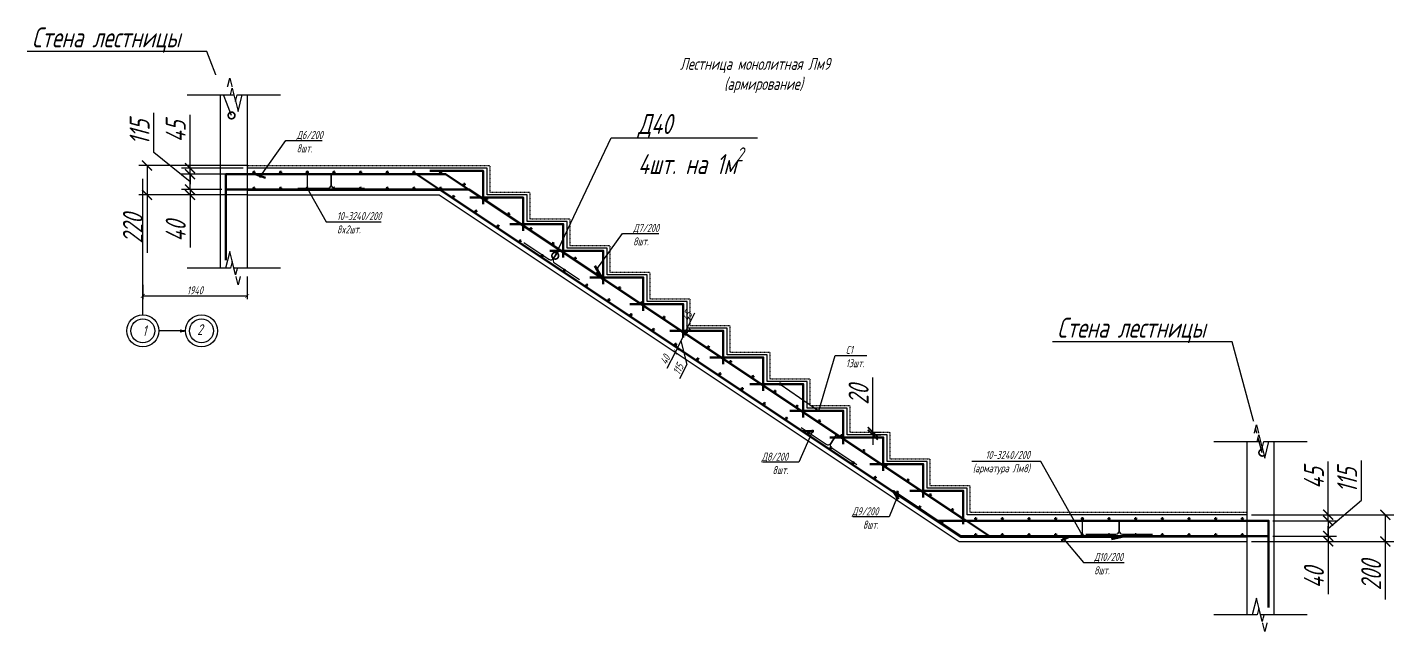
# Model space of a CAD drawing. Header units: millimetres. Extents: x 645 to 249636, y -127504 to 76561.
# Drawn here: x 188845 to 199092, y -15281 to -10724 of the extents above; entities that cross this region are included whole.
import ezdxf
from ezdxf import colors
from ezdxf.entities.mleader import LeaderData, LeaderLine
from ezdxf.math import Vec2, Vec3

# ---------------------------------------------------------------- set-up
doc = ezdxf.new("R2010")
doc.units = ezdxf.units.MM
doc.linetypes.add('JIS_02_1.0', pattern=[2, 1, -1])
doc.linetypes.add('Штрихпунктирная', pattern=[11, 6, -2, 1, -2])
doc.layers.get('Defpoints').update_dxf_attribs({"color": 8})
for name, color, linetype, lineweight in [('Обозначение', 94, 'Continuous', 25), ('Обозначения', 82, 'Continuous', 25), ('Обозначения @ 20', 82, 'Continuous', 25), ('Обозначения @ 50', 82, 'Continuous', 25), ('Основная', 7, 'Continuous', 60)]:
    doc.layers.add(name, color=color, linetype=linetype, lineweight=lineweight)
doc.layers.add('пол', color=7, linetype='JIS_02_1.0')
doc.styles.get("Standard").update_dxf_attribs({"font": 'simplex.shx', "width": 0.7, "oblique": 15, "height": 3})
doc.dimstyles.new('Default', dxfattribs={"dimtxt": 3, "dimasz": 1.5, "dimexe": 1.25, "dimexo": 0.625, "dimtad": 1, "dimdec": 0, "dimtxsty": 'Standard', "dimblk": 'ARCHTICK', "dimcen": 2.5, "dimadec": 0, "dimazin": 0, "dimtfac": 1, "dimtdec": 0, "dimtmove": 0, "dimatfit": 3, "dimfxl": 1, "dimarcsym": 0})

# ---------------------------------------------------------------- blocks, each defined once
blk = doc.blocks.new('*U187')
at = {"layer": 'Основная'}
blk.add_circle((50, 10), 5, dxfattribs=at)
blk = doc.blocks.new('*U188')
at = {"layer": 'Основная', "color": 0, "linetype": 'ByBlock', "lineweight": -2, "transparency": 16777216}
for p in [(190494, -11821), (190694, -11821), (190894, -11821), (191094, -11821), (191294, -11821), (191494, -11821), (191694, -11821), (191894, -11821), (195907, -14421), (196107, -14421), (196307, -14421), (196507, -14421), (196707, -14421), (196907, -14421), (197107, -14421), (197307, -14421), (197507, -14421), (197707, -14421), (197907, -14421)]:
    blk.add_blockref('*U187', p, dxfattribs=at)
at = {"layer": 'Основная', "color": 0, "linetype": 'ByBlock', "lineweight": -2, "transparency": 16777216, "rotation": 326.3099324739391}
for p in [(192075, -11883), (192242, -11994), (192408, -12105), (192575, -12216), (192741, -12327), (192907, -12438), (193074, -12549), (193240, -12660), (193407, -12771), (193573, -12881), (193739, -12992), (193906, -13103), (194072, -13214), (194239, -13325), (194405, -13436), (194571, -13547), (194738, -13658), (194904, -13769), (195071, -13880), (195237, -13991), (195403, -14102), (195570, -14213), (195736, -14324)]:
    blk.add_blockref('*U187', p, dxfattribs=at)
blk = doc.blocks.new('*U189')
at = {"layer": 'Основная'}
blk.add_circle((50, 10), 5, dxfattribs=at)
blk = doc.blocks.new('*U190')
at = {"layer": 'Основная', "color": 0, "linetype": 'ByBlock', "lineweight": -2, "transparency": 16777216}
for p in [(190494, -11941), (190694, -11941), (190894, -11941), (191094, -11941), (191294, -11941), (191494, -11941), (191694, -11941), (191894, -11941), (195907, -14541), (196107, -14541), (196307, -14541), (196507, -14541), (196707, -14541), (196907, -14541), (197107, -14541), (197307, -14541), (197507, -14541), (197707, -14541), (197907, -14541)]:
    blk.add_blockref('*U189', p, dxfattribs=at)
at = {"layer": 'Основная', "color": 0, "linetype": 'ByBlock', "lineweight": -2, "transparency": 16777216, "rotation": 326.3099324739391}
for p in [(191995, -11974), (192162, -12085), (192328, -12196), (192494, -12307), (192661, -12418), (192827, -12529), (192994, -12639), (193160, -12750), (193326, -12861), (193493, -12972), (193659, -13083), (193826, -13194), (193992, -13305), (194159, -13416), (194325, -13527), (194491, -13638), (194658, -13749), (194824, -13860), (194991, -13971), (195157, -14082), (195323, -14193), (195490, -14304), (195656, -14415)]:
    blk.add_blockref('*U189', p, dxfattribs=at)
blk = doc.blocks.new('_ArchTick')
at = {"color": 0, "linetype": 'ByBlock', "const_width": 0.15}
blk.add_lwpolyline([(-0.5, -0.5), (0.5, 0.5)], dxfattribs=at)
blk = doc.blocks.new('*D223')
at = {"layer": 'Defpoints', "color": 0, "transparency": 16777216}
for p in [(197994, -14381), (198154, -14426), (198601, -14381)]:
    blk.add_point(p, dxfattribs=at)
at = {"layer": 'Обозначение', "color": 0, "lineweight": -2, "transparency": 16777216}
for p, q in [((198601, -14381), (198601, -13981)), ((198025, -14381), (198663, -14381)), ((198185, -14426), (198663, -14426)), ((198601, -14426), (198601, -14381)), ((198601, -14426), (198601, -14501))]:
    blk.add_line(p, q, dxfattribs=at)
at = {"layer": 'Обозначение', "color": 0, "lineweight": -2, "transparency": 16777216, "xscale": 75, "yscale": 75, "zscale": 75}
for p, rotation in [((198601, -14381), 270), ((198601, -14426), 90)]:
    blk.add_blockref('_ArchTick', p, dxfattribs=dict(at, rotation=rotation))
at = {"layer": 'Обозначение', "color": 0, "transparency": 16777216, "insert": (198494, -14106), "char_height": 150, "attachment_point": 5, "rotation": 90}
blk.add_mtext('45', dxfattribs=at)
blk = doc.blocks.new('*D224')
at = {"layer": 'Defpoints', "color": 0, "transparency": 16777216}
for p in [(198154, -14426), (198154, -14541), (198601, -14541)]:
    blk.add_point(p, dxfattribs=at)
at = {"layer": 'Обозначение', "color": 0, "lineweight": -2, "transparency": 16777216}
for p, q in [((198850, -14271), (198850, -13974)), ((198601, -14483), (198850, -14271)), ((198185, -14426), (198663, -14426)), ((198601, -14426), (198601, -14541)), ((198185, -14541), (198663, -14541))]:
    blk.add_line(p, q, dxfattribs=at)
at = {"layer": 'Обозначение', "color": 0, "lineweight": -2, "transparency": 16777216, "xscale": 75, "yscale": 75, "zscale": 75}
for p, rotation in [((198601, -14426), 90), ((198601, -14541), 270)]:
    blk.add_blockref('_ArchTick', p, dxfattribs=dict(at, rotation=rotation))
at = {"layer": 'Обозначение', "color": 0, "transparency": 16777216, "insert": (198743, -14123), "char_height": 150, "attachment_point": 5, "rotation": 90}
blk.add_mtext('115', dxfattribs=at)
blk = doc.blocks.new('*D225')
at = {"layer": 'Defpoints', "color": 0, "transparency": 16777216}
for p in [(198154, -14541), (197994, -14581), (198601, -14581)]:
    blk.add_point(p, dxfattribs=at)
at = {"layer": 'Обозначение', "color": 0, "lineweight": -2, "transparency": 16777216}
for p, q in [((198185, -14541), (198663, -14541)), ((198601, -14541), (198601, -14466)), ((198601, -14541), (198601, -14581)), ((198025, -14581), (198663, -14581)), ((198601, -14581), (198601, -14977))]:
    blk.add_line(p, q, dxfattribs=at)
at = {"layer": 'Обозначение', "color": 0, "lineweight": -2, "transparency": 16777216, "xscale": 75, "yscale": 75, "zscale": 75}
for p, rotation in [((198601, -14541), 270), ((198601, -14581), 90)]:
    blk.add_blockref('_ArchTick', p, dxfattribs=dict(at, rotation=rotation))
at = {"layer": 'Обозначение', "color": 0, "transparency": 16777216, "insert": (198494, -14854), "char_height": 150, "attachment_point": 5, "rotation": 90}
blk.add_mtext('40', dxfattribs=at)
blk = doc.blocks.new('*D226')
at = {"layer": 'Defpoints', "color": 0, "transparency": 16777216}
for p in [(197994, -14381), (197994, -14581), (199029, -14581)]:
    blk.add_point(p, dxfattribs=at)
at = {"layer": 'Обозначение', "color": 0, "lineweight": -2, "transparency": 16777216}
for p, q in [((198025, -14381), (199092, -14381)), ((199029, -14381), (199029, -14581)), ((198025, -14581), (199092, -14581)), ((199029, -14581), (199029, -15016))]:
    blk.add_line(p, q, dxfattribs=at)
at = {"layer": 'Обозначение', "color": 0, "lineweight": -2, "transparency": 16777216, "xscale": 75, "yscale": 75, "zscale": 75}
for p, rotation in [((199029, -14381), 90), ((199029, -14581), 270)]:
    blk.add_blockref('_ArchTick', p, dxfattribs=dict(at, rotation=rotation))
at = {"layer": 'Обозначение', "color": 0, "transparency": 16777216, "insert": (198923, -14836), "char_height": 150, "attachment_point": 5, "rotation": 90}
blk.add_mtext('200', dxfattribs=at)
blk = doc.blocks.new('*D227')
at = {"layer": 'Defpoints', "color": 0, "transparency": 16777216}
for p in [(190065, -11781), (190494, -11781), (190494, -11826)]:
    blk.add_point(p, dxfattribs=at)
at = {"layer": 'Обозначение', "color": 0, "lineweight": -2, "transparency": 16777216}
for p, q in [((190065, -11781), (190065, -11381)), ((190463, -11781), (190002, -11781)), ((190065, -11826), (190065, -11781)), ((190463, -11826), (190002, -11826)), ((190065, -11826), (190065, -11901))]:
    blk.add_line(p, q, dxfattribs=at)
at = {"layer": 'Обозначение', "color": 0, "lineweight": -2, "transparency": 16777216, "xscale": 75, "yscale": 75, "zscale": 75}
for p, rotation in [((190065, -11781), 270), ((190065, -11826), 90)]:
    blk.add_blockref('_ArchTick', p, dxfattribs=dict(at, rotation=rotation))
at = {"layer": 'Обозначение', "color": 0, "transparency": 16777216, "insert": (189958, -11506), "char_height": 150, "attachment_point": 5, "rotation": 90}
blk.add_mtext('45', dxfattribs=at)
blk = doc.blocks.new('*D228')
at = {"layer": 'Defpoints', "color": 0, "transparency": 16777216}
for p in [(190494, -11761), (189743, -11981), (190494, -11981)]:
    blk.add_point(p, dxfattribs=at)
at = {"layer": 'Обозначение', "color": 0, "lineweight": -2, "transparency": 16777216}
for p, q in [((190463, -11761), (189681, -11761)), ((189743, -11761), (189743, -11981)), ((190463, -11981), (189681, -11981)), ((189743, -11981), (189743, -12416))]:
    blk.add_line(p, q, dxfattribs=at)
at = {"layer": 'Обозначение', "color": 0, "lineweight": -2, "transparency": 16777216, "xscale": 75, "yscale": 75, "zscale": 75}
for p, rotation in [((189743, -11761), 90), ((189743, -11981), 270)]:
    blk.add_blockref('_ArchTick', p, dxfattribs=dict(at, rotation=rotation))
at = {"layer": 'Обозначение', "color": 0, "transparency": 16777216, "insert": (189637, -12236), "char_height": 150, "attachment_point": 5, "rotation": 90}
blk.add_mtext('220', dxfattribs=at)
blk = doc.blocks.new('*D229')
at = {"layer": 'Defpoints', "color": 0, "transparency": 16777216}
for p in [(190065, -11981), (190334, -11941), (190494, -11981)]:
    blk.add_point(p, dxfattribs=at)
at = {"layer": 'Обозначение', "color": 0, "lineweight": -2, "transparency": 16777216}
for p, q in [((190065, -11941), (190065, -11866)), ((190303, -11941), (190002, -11941)), ((190463, -11981), (190002, -11981)), ((190065, -11941), (190065, -11981)), ((190065, -11981), (190065, -12377))]:
    blk.add_line(p, q, dxfattribs=at)
at = {"layer": 'Обозначение', "color": 0, "lineweight": -2, "transparency": 16777216, "xscale": 75, "yscale": 75, "zscale": 75}
for p, rotation in [((190065, -11941), 270), ((190065, -11981), 90)]:
    blk.add_blockref('_ArchTick', p, dxfattribs=dict(at, rotation=rotation))
at = {"layer": 'Обозначение', "color": 0, "transparency": 16777216, "insert": (189958, -12254), "char_height": 150, "attachment_point": 5, "rotation": 90}
blk.add_mtext('40', dxfattribs=at)
blk = doc.blocks.new('*D230')
at = {"layer": 'Defpoints', "color": 0, "transparency": 16777216}
for p in [(190065, -11826), (190494, -11826), (190334, -11941)]:
    blk.add_point(p, dxfattribs=at)
at = {"layer": 'Обозначение', "color": 0, "lineweight": -2, "transparency": 16777216}
for p, q in [((189793, -11662), (189793, -11365)), ((190065, -11883), (189793, -11662)), ((190463, -11826), (190002, -11826)), ((190065, -11941), (190065, -11826)), ((190303, -11941), (190002, -11941))]:
    blk.add_line(p, q, dxfattribs=at)
at = {"layer": 'Обозначение', "color": 0, "lineweight": -2, "transparency": 16777216, "xscale": 75, "yscale": 75, "zscale": 75}
for p, rotation in [((190065, -11826), 90), ((190065, -11941), 270)]:
    blk.add_blockref('_ArchTick', p, dxfattribs=dict(at, rotation=rotation))
at = {"layer": 'Обозначение', "color": 0, "transparency": 16777216, "insert": (189687, -11513), "char_height": 150, "attachment_point": 5, "rotation": 90}
blk.add_mtext('115', dxfattribs=at)
blk = doc.blocks.new('_DotSmall')
at = {"color": 0, "linetype": 'ByBlock', "const_width": 0.5}
blk.add_lwpolyline([(-0.0625, 0, 1), (0.0625, 0, 1)], format="xyb", close=True, dxfattribs=at)
blk = doc.blocks.new('*D231')
at = {"layer": 'Defpoints', "color": 0, "transparency": 16777216}
for p in [(195153, -13761), (195153, -13781), (195185, -13761)]:
    blk.add_point(p, dxfattribs=at)
at = {"layer": 'Обозначение', "color": 0, "lineweight": -2, "transparency": 16777216}
for p, q in [((195185, -13761), (195185, -13351)), ((195184, -13761), (195247, -13761)), ((195184, -13781), (195247, -13781)), ((195185, -13781), (195185, -13761)), ((195185, -13781), (195185, -13856))]:
    blk.add_line(p, q, dxfattribs=at)
at = {"layer": 'Обозначение', "color": 0, "lineweight": -2, "transparency": 16777216, "xscale": 75, "yscale": 75, "zscale": 75}
for p, rotation in [((195185, -13761), 270), ((195185, -13781), 90)]:
    blk.add_blockref('_ArchTick', p, dxfattribs=dict(at, rotation=rotation))
at = {"layer": 'Обозначение', "color": 0, "transparency": 16777216, "insert": (195079, -13481), "char_height": 150, "attachment_point": 5, "rotation": 90}
blk.add_mtext('20', dxfattribs=at)
blk = doc.blocks.new('*U345')
at = {"color": 0, "linetype": 'ByBlock', "lineweight": -2}
for points in [[(0, 5), (-3, 5), (-3, 1.25), (0, 1.25)], [(0, -5), (-3, -5), (-3, -1.25), (0, -1.25)]]:
    blk.add_wipeout(points, dxfattribs=at)
blk.add_wipeout([(-3, -1.25), (0, -1.25), (-2.5, -0.62), (2.5, 0.62), (0, 1.25), (-3, 1.25)], dxfattribs=at)
at = {"color": 0, "linetype": 'ByBlock', "lineweight": -2, "ltscale": 100}
for points in [[(0, 1.25), (0, 5), (0, 7)], [(0, -1.25), (-2.5, -0.62), (2.5, 0.62), (0, 1.25)], [(0, -7), (0, -5), (0, -1.25)]]:
    blk.add_lwpolyline(points, dxfattribs=at)
blk = doc.blocks.new('*U1174')
at = {"layer": 'Обозначения @ 50', "ltscale": 100, "xscale": 50.00000000000002, "yscale": 50.00000000000002, "zscale": 50.00000000000002, "rotation": 270.0000000000001}
blk.add_blockref('*U345', (190394, -11231), dxfattribs=at)
at = {"layer": 'Обозначения @ 20', "ltscale": 100, "xscale": 20.00000000000001, "yscale": 20.00000000000001, "zscale": 20.00000000000001, "rotation": 270.0000000000001}
blk.add_blockref('*U345', (190394, -11231), dxfattribs=at)
blk = doc.blocks.new('*U347')
at = {"color": 0, "linetype": 'ByBlock', "lineweight": -2}
for points in [[(0, 5), (-3, 5), (-3, 1.25), (0, 1.25)], [(0, -5), (-3, -5), (-3, -1.25), (0, -1.25)]]:
    blk.add_wipeout(points, dxfattribs=at)
blk.add_wipeout([(-3, -1.25), (0, -1.25), (-2.5, -0.62), (2.5, 0.62), (0, 1.25), (-3, 1.25)], dxfattribs=at)
at = {"color": 0, "linetype": 'ByBlock', "lineweight": -2, "ltscale": 100}
for points in [[(0, 1.25), (0, 5), (0, 7)], [(0, -1.25), (-2.5, -0.62), (2.5, 0.62), (0, 1.25)], [(0, -7), (0, -5), (0, -1.25)]]:
    blk.add_lwpolyline(points, dxfattribs=at)
blk = doc.blocks.new('*U1175')
at = {"layer": 'Обозначения @ 50', "ltscale": 100, "xscale": 50.00000000000002, "yscale": 50.00000000000002, "zscale": 50.00000000000002, "rotation": 90.00000000000007}
blk.add_blockref('*U347', (190394, -12531), dxfattribs=at)
at = {"layer": 'Обозначения @ 20', "ltscale": 100, "xscale": 20.00000000000001, "yscale": 20.00000000000001, "zscale": 20.00000000000001, "rotation": 90.00000000000007}
blk.add_blockref('*U347', (190394, -12531), dxfattribs=at)
blk = doc.blocks.new('*U1176')
at = {"layer": 'Обозначения @ 50', "ltscale": 100, "xscale": 50.00000000000002, "yscale": 50.00000000000002, "zscale": 50.00000000000002, "rotation": 270.0000000000001}
blk.add_blockref('*U345', (198094, -13831), dxfattribs=at)
at = {"layer": 'Обозначения @ 20', "ltscale": 100, "xscale": 20.00000000000001, "yscale": 20.00000000000001, "zscale": 20.00000000000001, "rotation": 270.0000000000001}
blk.add_blockref('*U345', (198094, -13831), dxfattribs=at)
blk = doc.blocks.new('*U346')
at = {"color": 0, "linetype": 'ByBlock', "lineweight": -2}
for points in [[(0, 5), (-3, 5), (-3, 1.25), (0, 1.25)], [(0, -5), (-3, -5), (-3, -1.25), (0, -1.25)]]:
    blk.add_wipeout(points, dxfattribs=at)
blk.add_wipeout([(-3, -1.25), (0, -1.25), (-2.5, -0.62), (2.5, 0.62), (0, 1.25), (-3, 1.25)], dxfattribs=at)
at = {"color": 0, "linetype": 'ByBlock', "lineweight": -2, "ltscale": 100}
for points in [[(0, 1.25), (0, 5), (0, 7)], [(0, -1.25), (-2.5, -0.62), (2.5, 0.62), (0, 1.25)], [(0, -7), (0, -5), (0, -1.25)]]:
    blk.add_lwpolyline(points, dxfattribs=at)
blk = doc.blocks.new('*U1177')
at = {"layer": 'Обозначения @ 50', "ltscale": 100, "xscale": 50.00000000000002, "yscale": 50.00000000000002, "zscale": 50.00000000000002, "rotation": 90.00000000000007}
blk.add_blockref('*U346', (198094, -15131), dxfattribs=at)
at = {"layer": 'Обозначения @ 20', "ltscale": 100, "xscale": 20.00000000000001, "yscale": 20.00000000000001, "zscale": 20.00000000000001, "rotation": 90.00000000000007}
blk.add_blockref('*U346', (198094, -15131), dxfattribs=at)
blk = doc.blocks.new('_Open')
at = {"color": 0, "linetype": 'ByBlock', "lineweight": -2}
for p, q in [((-1, 0.17), (0, 0)), ((-1, -0.17), (0, 0)), ((0, 0), (-1, 0))]:
    blk.add_line(p, q, dxfattribs=at)
blk = doc.blocks.new('*D1077')
at = {"layer": 'Defpoints', "color": 0, "transparency": 16777216}
for p in [(190494, -12581), (189711, -12643), (190494, -12739)]:
    blk.add_point(p, dxfattribs=at)
at = {"layer": 'Обозначение', "color": 0, "lineweight": -2, "transparency": 16777216}
for p, q in [((190494, -12593), (190494, -12764)), ((189711, -12655), (189711, -12764)), ((189711, -12739), (190494, -12739))]:
    blk.add_line(p, q, dxfattribs=at)
at = {"layer": 'Обозначение', "color": 0, "lineweight": -2, "transparency": 16777216, "xscale": 30, "yscale": 30, "zscale": 30, "rotation": 180}
blk.add_blockref('_ArchTick', (189711, -12739), dxfattribs=at)
at = {"layer": 'Обозначение', "color": 0, "lineweight": -2, "transparency": 16777216, "xscale": 30, "yscale": 30, "zscale": 30}
blk.add_blockref('_ArchTick', (190494, -12739), dxfattribs=at)
at = {"layer": 'Обозначение', "color": 0, "transparency": 16777216, "insert": (190102, -12697), "char_height": 60, "attachment_point": 5}
blk.add_mtext('1940', dxfattribs=at)
blk = doc.blocks.new('*D1124')
at = {"layer": 'Defpoints', "color": 0, "transparency": 16777216}
for p in [(193794, -12981), (193774, -13021), (193774, -13021)]:
    blk.add_point(p, dxfattribs=at)
at = {"layer": 'Обозначение', "color": 0, "lineweight": -2, "transparency": 16777216}
for p, q in [((193794, -12981), (193852, -12865)), ((193774, -13021), (193794, -12981)), ((193805, -12986), (193816, -12992)), ((193785, -13027), (193796, -13032))]:
    blk.add_line(p, q, dxfattribs=at)
at = {"layer": 'Обозначение', "color": 0, "lineweight": -2, "transparency": 16777216, "xscale": 30, "yscale": 30, "zscale": 30}
for p, rotation in [((193774, -13021), 243.4349488229095), ((193794, -12981), 63.4349488229095)]:
    blk.add_blockref('_ArchTick', p, dxfattribs=dict(at, rotation=rotation))
at = {"layer": 'Обозначение', "color": 0, "transparency": 16777216, "insert": (193792, -12890), "char_height": 60, "attachment_point": 5, "rotation": 63.4349}
blk.add_mtext('45', dxfattribs=at)
blk = doc.blocks.new('*D1125')
at = {"layer": 'Defpoints', "color": 0, "transparency": 16777216}
for p in [(193774, -13021), (193720, -13128), (193720, -13128)]:
    blk.add_point(p, dxfattribs=at)
at = {"layer": 'Обозначение', "color": 0, "lineweight": -2, "transparency": 16777216}
for p, q in [((193763, -13015), (193752, -13010)), ((193774, -13021), (193720, -13128)), ((193747, -13075), (193791, -13254)), ((193709, -13123), (193698, -13117)), ((193791, -13254), (193737, -13360))]:
    blk.add_line(p, q, dxfattribs=at)
at = {"layer": 'Обозначение', "color": 0, "lineweight": -2, "transparency": 16777216, "xscale": 30, "yscale": 30, "zscale": 30}
for p, rotation in [((193774, -13021), 63.43494882292197), ((193720, -13128), 243.434948822922)]:
    blk.add_blockref('_ArchTick', p, dxfattribs=dict(at, rotation=rotation))
at = {"layer": 'Обозначение', "color": 0, "transparency": 16777216, "insert": (193726, -13288), "char_height": 60, "attachment_point": 5, "rotation": 63.4349}
blk.add_mtext('115', dxfattribs=at)
blk = doc.blocks.new('*D1126')
at = {"layer": 'Defpoints', "color": 0, "transparency": 16777216}
for p in [(193705, -13160), (193705, -13160), (193720, -13128)]:
    blk.add_point(p, dxfattribs=at)
at = {"layer": 'Обозначение', "color": 0, "lineweight": -2, "transparency": 16777216}
for p, q in [((193644, -13280), (193705, -13160)), ((193693, -13154), (193682, -13148)), ((193709, -13123), (193698, -13117)), ((193720, -13128), (193705, -13160))]:
    blk.add_line(p, q, dxfattribs=at)
at = {"layer": 'Обозначение', "color": 0, "lineweight": -2, "transparency": 16777216, "xscale": 30, "yscale": 30, "zscale": 30}
for p, rotation in [((193720, -13128), 63.43494882292197), ((193705, -13160), 243.434948822922)]:
    blk.add_blockref('_ArchTick', p, dxfattribs=dict(at, rotation=rotation))
at = {"layer": 'Обозначение', "color": 0, "transparency": 16777216, "insert": (193628, -13217), "char_height": 60, "attachment_point": 5, "rotation": 63.4349}
blk.add_mtext('40', dxfattribs=at)

msp = doc.modelspace()

# ---------------------------------------------------------------- linework, layer by layer
at = {"layer": 'Defpoints'}
for points in [[(190494.12, -11820.783), (191981.936, -11820.783), (195881.936, -14420.783), (197994.116, -14420.783)], [(190494.12, -11825.783), (191980.422, -11825.783), (195880.422, -14425.783), (197994.116, -14425.783)], [(190494.12, -11940.783), (191945.603, -11940.783), (195845.603, -14540.783), (197994.116, -14540.783)], [(190494.12, -11945.783), (191944.089, -11945.783), (195844.089, -14545.783), (197994.116, -14545.783)]]:
    msp.add_lwpolyline(points, dxfattribs=at)
at = {"layer": 'Обозначение'}
msp.add_line((190494.12, -11760.783), (190294.12, -11760.783), dxfattribs=at)
at = {"layer": 'Обозначение', "linetype": 'Штрихпунктирная', "ltscale": 0.5}
msp.add_line((189710.779, -12881.017), (189710.779, -11861.26), dxfattribs=at)
at = {"layer": 'Обозначение'}
for points in [[(190294.12, -11230.783), (190494.12, -11230.783), (190494.12, -12530.783), (190294.12, -12530.783)], [(197994.116, -13830.783), (198194.116, -13830.783), (198194.116, -15130.783), (197994.116, -15130.783)]]:
    msp.add_lwpolyline(points, close=True, dxfattribs=at)
at = {"layer": 'Обозначение', "color": 140}
msp.add_lwpolyline([(195894.047, -14380.783), (195894.047, -14180.783), (195594.047, -14180.783), (195594.047, -13980.783), (195294.047, -13980.783), (195294.047, -13780.783), (194994.047, -13780.783), (194994.047, -13580.783), (194694.047, -13580.783), (194694.047, -13380.783), (194394.047, -13380.783), (194394.047, -13180.783), (194094.047, -13180.783), (194094.047, -12980.783), (193794.047, -12980.783), (193794.047, -12780.783), (193494.047, -12780.783), (193494.047, -12580.783), (193194.047, -12580.783), (193194.047, -12380.783), (192894.047, -12380.783), (192894.047, -12180.783), (192594.047, -12180.783), (192594.047, -11980.783), (192294.047, -11980.783), (192294.047, -11780.783), (190494.12, -11780.783), (190494.12, -11980.783), (191933.492, -11980.783), (195833.492, -14580.783), (197994.116, -14580.783), (197994.116, -14380.783), (195894.047, -14380.783)], dxfattribs=at)
at = {"layer": 'Обозначение'}
msp.add_lwpolyline([(190494.12, -11980.783), (190294.12, -11980.783)], dxfattribs=at)
for centre, radius in [((189710.779, -13001.017), 120), ((189710.779, -13001.017), 90), ((190150.779, -13001.017), 120), ((190150.779, -13001.017), 90)]:
    msp.add_circle(centre, radius, dxfattribs=at)
at = {"layer": 'Основная', "lineweight": 30}
for points in [[(190873.231, -11930.276), (191098.231, -11930.276, 0.414213562), (191123.231, -11905.276), (191123.231, -11830.276), (191123.231, -11905.276, 0.414213562), (191148.231, -11930.276), (191373.231, -11930.276)], [(192569.284, -12339.225), (192756.495, -12464.033, 0.414213562), (192791.164, -12457.099), (192832.767, -12394.695), (192791.164, -12457.099, 0.414213562), (192798.098, -12491.768), (192985.309, -12616.576)], [(194648.533, -13727.29), (194835.745, -13852.098, 0.414213562), (194870.413, -13845.164), (194912.016, -13782.76), (194870.413, -13845.164, 0.414213562), (194877.347, -13879.833), (195064.559, -14004.641)], [(196783.307, -14526.946), (197008.307, -14526.946, 0.414213562), (197033.307, -14501.946), (197033.307, -14426.946), (197033.307, -14501.946, 0.414213562), (197058.307, -14526.946), (197283.307, -14526.946)]]:
    msp.add_lwpolyline(points, format="xyb", dxfattribs=at)
at = {"layer": 'Основная'}
for points in [[(191864.047, -11800.783), (192264.047, -11800.783), (192264.047, -12050.783)], [(192164.047, -12000.783), (192564.047, -12000.783), (192564.047, -12250.783)], [(192464.047, -12200.783), (192864.047, -12200.783), (192864.047, -12450.783)], [(192764.047, -12400.783), (193164.047, -12400.783), (193164.047, -12650.783)], [(193064.047, -12600.783), (193464.047, -12600.783), (193464.047, -12850.783)], [(193364.047, -12800.783), (193764.047, -12800.783), (193764.047, -13050.783)], [(193664.047, -13000.783), (194064.047, -13000.783), (194064.047, -13250.783)], [(193964.047, -13200.783), (194364.047, -13200.783), (194364.047, -13450.783)], [(194264.047, -13400.783), (194664.047, -13400.783), (194664.047, -13650.783)], [(194564.047, -13600.783), (194964.047, -13600.783), (194964.047, -13850.783)], [(194864.047, -13800.783), (195264.047, -13800.783), (195264.047, -14050.783)], [(195164.047, -14000.783), (195564.047, -14000.783), (195564.047, -14250.783)], [(195464.047, -14200.783), (195864.047, -14200.783), (195864.047, -14450.783)]]:
    msp.add_lwpolyline(points, dxfattribs=at)
at = {"layer": 'Основная', "color": 4}
msp.add_lwpolyline([(198154.116, -14425.783), (198154.116, -14540.783), (195845.603, -14540.783), (195338.052, -14202.416), (195378.097, -14263.943)], dxfattribs=at)
at = {"layer": 'пол'}
msp.add_lwpolyline([(190494.12, -11760.783), (192314.047, -11760.783), (192314.047, -11960.783), (192614.047, -11960.783), (192614.047, -12160.783), (192914.047, -12160.783), (192914.047, -12360.783), (193214.047, -12360.783), (193214.047, -12560.783), (193514.047, -12560.783), (193514.047, -12760.783), (193814.047, -12760.783), (193814.047, -12960.783), (194114.047, -12960.783), (194114.047, -13160.783), (194414.047, -13160.783), (194414.047, -13360.783), (194714.047, -13360.783), (194714.047, -13560.783), (195014.047, -13560.783), (195014.047, -13760.783), (195314.047, -13760.783), (195314.047, -13960.783), (195614.047, -13960.783), (195614.047, -14160.783), (195914.047, -14160.783), (195914.047, -14360.783), (197994.116, -14360.783)], dxfattribs=at)

# ---------------------------------------------------------------- block references
at = {"layer": 'Основная'}
for name in ['*U188', '*U190']:
    msp.add_blockref(name, (0, 0), dxfattribs=at)

# ---------------------------------------------------------------- texts
at = {"layer": 'Обозначение', "attachment_point": 1}
for s, width, insert, char_height in [('\\pi567.59496;Лестница монолитная Лм9\\P\\pi898.39167;(армирование)', 2502.8603, (193172.005, -10953.089), 90), ('1', 270.73167, (189708.226, -12960.572), 80), ('2', 270.73167, (190119.26, -12951.852), 80)]:
    msp.add_mtext_dynamic_manual_height_columns(s, width=width, gutter_width=300, heights=[0], dxfattribs=dict(at, insert=insert, char_height=char_height))

# ---------------------------------------------------------------- dimensions: what is measured, and where the dimension line sits
at = {"layer": 'Обозначение'}
for base, p1, p2, picture, middle in [((190064.621, -11825.783), (190334.12, -11940.783), (190494.12, -11825.783), '*D230', (189793.181, -11631.028)), ((198600.552, -14540.783), (198154.116, -14425.783), (198154.116, -14540.783), '*D224', (198849.705, -14240.168))]:
    dim = msp.add_linear_dim(base=base, p1=p1, p2=p2, angle=90, dimstyle='Default', override={"dimtmove": 1}, dxfattribs=at)
    dim.commit()
    dim.dimension.update_dxf_attribs({"geometry": picture, "text_midpoint": middle, "dimtype": 160})
for base, p1, p2, picture, middle in [((190064.621, -11780.783), (190494.12, -11825.783), (190494.12, -11780.783), '*D227', (189958.371, -11506.136)), ((189743.479, -11980.783), (190494.12, -11760.783), (190494.12, -11980.783), '*D228', (189637.229, -12235.801)), ((190064.621, -11980.783), (190334.12, -11940.783), (190494.12, -11980.783), '*D229', (189958.371, -12254.103)), ((195184.8, -13760.783), (195152.545, -13780.783), (195152.545, -13760.783), '*D231', (195078.55, -13480.765)), ((198600.552, -14380.783), (198154.116, -14425.783), (197994.116, -14380.783), '*D223', (198494.302, -14106.136)), ((199029.334, -14580.783), (197994.116, -14380.783), (197994.116, -14580.783), '*D226', (198923.084, -14835.801)), ((198600.552, -14580.783), (198154.116, -14540.783), (197994.116, -14580.783), '*D225', (198494.302, -14854.103))]:
    dim = msp.add_linear_dim(base=base, p1=p1, p2=p2, angle=90, dimstyle='Default', dxfattribs=at)
    dim.commit()
    dim.dimension.update_dxf_attribs({"geometry": picture, "text_midpoint": middle})
dim = msp.add_aligned_dim(p1=(193794.047, -12980.783), p2=(193773.922, -13021.032), distance=0, dimstyle='Default', override={"dimjust": 1}, dxfattribs=at)
dim.commit()
dim.dimension.update_dxf_attribs({"geometry": '*D1124', "text_midpoint": (193791.748, -12890.349)})
dim = msp.add_linear_dim(base=(193720.256, -13128.364), p1=(193773.922, -13021.032), p2=(193720.256, -13128.364), angle=63.4349488, text='115', dimstyle='Default', override={"dimtmove": 1}, dxfattribs=at)
dim.commit()
dim.dimension.update_dxf_attribs({"geometry": '*D1125', "text_midpoint": (193785.144, -13264.861), "dimtype": 160})
dim = msp.add_linear_dim(base=(193704.604, -13159.669), p1=(193720.256, -13128.364), p2=(193704.604, -13159.669), angle=63.4349488, text='40', dimstyle='Default', dxfattribs=at)
dim.commit()
dim.dimension.update_dxf_attribs({"geometry": '*D1126', "text_midpoint": (193623.938, -13214.616), "dimtype": 160})

# ---------------------------------------------------------------- leaders
at = {"layer": 'Defpoints'}
ml = msp.add_multileader_mtext('Standard', dxfattribs=at)
ml.set_content('10-3240/200^J(арматура Лм8)', color=256)
ml.set_leader_properties()
ml.set_arrow_properties(name='DOTSMALL')
ml.build(insert=Vec2(0, 0))
ml.multileader.update_dxf_attribs({"text_left_attachment_type": 6, "text_right_attachment_type": 6, "dogleg_length": 2, "arrow_head_size": 40, "scale": 20})
ctx = ml.context
ctx.base_point, ctx.scale, ctx.char_height, ctx.arrow_head_size, ctx.landing_gap_size, ctx.plane_origin = Vec3(195795.773, -13982.15), 20, 60, 40, 40, Vec3(196756.903, -14410.783)
ctx.left_attachment, ctx.right_attachment, ctx.text_align_type = 6, 6, 2
notes = []
notes.append((ctx, [(0, (1, 1, 0), (196444.491, -13982.15), (-1, 0), 40, [(1, [(196756.903, -14410.783), (196756.903, -14530.783)], 0, [])])]))
ctx.mtext.insert, ctx.mtext.alignment, ctx.mtext.flow_direction = Vec3(196364.491, -13902.15), 3, 5
at = {"layer": 'Обозначение'}
ml = msp.add_multileader_mtext('Standard', dxfattribs=at)
ml.set_content('Стена лестницы', color=256)
ml.set_leader_properties()
ml.set_arrow_properties(name='DOTSMALL')
ml.build(insert=Vec2(0, 0))
ml.multileader.update_dxf_attribs({"text_left_attachment_type": 6, "text_right_attachment_type": 6, "dogleg_length": 2, "arrow_head_size": 100, "scale": 50})
ctx = ml.context
ctx.base_point, ctx.scale, ctx.char_height, ctx.arrow_head_size, ctx.landing_gap_size, ctx.plane_origin = Vec3(188504.287, -10904.454), 50, 150, 100, 100, Vec3(190375.516, -11301.575)
ctx.left_attachment, ctx.right_attachment, ctx.text_align_type = 6, 6, 2
notes.append((ctx, [(1, (1, 1, 0), (190191.512, -10904.454), (-1, 0), 100, [(0, [(190376.482, -11385.178)], 0, [])])]))
ctx.mtext.insert, ctx.mtext.alignment, ctx.mtext.flow_direction = Vec3(189991.512, -10724.454), 3, 5
ml = msp.add_multileader_mtext('Standard', dxfattribs=at)
ml.set_content('\\A1;Д40^J4шт. на 1м{\\H0.7x;\\S2^ ;}', color=256)
ml.set_leader_properties()
ml.set_arrow_properties(name='DOTSMALL')
ml.build(insert=Vec2(0, 0))
ml.multileader.update_dxf_attribs({"text_left_attachment_type": 6, "text_right_attachment_type": 6, "dogleg_length": 2, "arrow_head_size": 100, "scale": 50})
ctx = ml.context
ctx.base_point, ctx.scale, ctx.char_height, ctx.arrow_head_size, ctx.landing_gap_size, ctx.plane_origin = Vec3(193324.121, -11554.245), 50, 150, 100, 100, Vec3(192804.116, -12437.672)
ctx.left_attachment, ctx.right_attachment = 6, 6
notes.append((ctx, [(0, (1, 1, 0), (193224.121, -11554.245), (1, 0), 100, [(0, [(192804.116, -12437.672)], 0, [])])]))
ctx.mtext.insert, ctx.mtext.flow_direction = Vec3(193424.121, -11374.245), 5
ml = msp.add_multileader_mtext('Standard', dxfattribs=at)
ml.set_content('Д6/200\\P8шт.', color=256)
ml.set_leader_properties()
ml.set_arrow_properties(name='DOTSMALL')
ml.build(insert=Vec2(0, 0))
ml.multileader.update_dxf_attribs({"text_left_attachment_type": 6, "text_right_attachment_type": 6, "dogleg_length": 2, "arrow_head_size": 40, "scale": 20})
ctx = ml.context
ctx.base_point, ctx.scale, ctx.char_height, ctx.arrow_head_size, ctx.landing_gap_size, ctx.plane_origin = Vec3(190824.439, -11573.903), 20, 60, 40, 40, Vec3(190592.967, -11840.118)
ctx.left_attachment, ctx.right_attachment = 6, 6
notes.append((ctx, [(0, (1, 1, 0), (190784.439, -11573.903), (1, 0), 40, [(0, [(190592.967, -11840.118)], 0, [])])]))
ctx.mtext.insert, ctx.mtext.flow_direction = Vec3(190864.439, -11501.903), 5
ml = msp.add_multileader_mtext('Standard', dxfattribs=at)
ml.set_content('10-3240/200^J8x2шт.', color=256)
ml.set_leader_properties()
ml.set_arrow_properties(name='DOTSMALL')
ml.build(insert=Vec2(0, 0))
ml.multileader.update_dxf_attribs({"text_left_attachment_type": 6, "text_right_attachment_type": 6, "dogleg_length": 2, "arrow_head_size": 40, "scale": 20})
ctx = ml.context
ctx.base_point, ctx.scale, ctx.char_height, ctx.arrow_head_size, ctx.landing_gap_size, ctx.plane_origin = Vec3(191126.32, -12182.155), 20, 60, 40, 40, Vec3(190944.12, -11810.783)
ctx.left_attachment, ctx.right_attachment = 6, 6
notes.append((ctx, [(0, (1, 1, 0), (191086.32, -12182.155), (1, 0), 40, [(1, [(190944.12, -11810.783), (190944.12, -11930.783)], 0, [])])]))
ctx.mtext.insert, ctx.mtext.flow_direction = Vec3(191166.32, -12110.155), 5
ml = msp.add_multileader_mtext('Standard', dxfattribs=at)
ml.set_content('Д7/200\\P8шт.', color=256)
ml.set_leader_properties()
ml.set_arrow_properties(name='DOTSMALL')
ml.build(insert=Vec2(0, 0))
ml.multileader.update_dxf_attribs({"text_left_attachment_type": 6, "text_right_attachment_type": 6, "dogleg_length": 2, "arrow_head_size": 40, "scale": 20})
ctx = ml.context
ctx.base_point, ctx.scale, ctx.char_height, ctx.arrow_head_size, ctx.landing_gap_size, ctx.plane_origin = Vec3(193347.753, -12271.828), 20, 60, 40, 40, Vec3(193116.28, -12538.043)
ctx.left_attachment, ctx.right_attachment = 6, 6
notes.append((ctx, [(0, (1, 1, 0), (193307.753, -12271.828), (1, 0), 40, [(0, [(193116.28, -12538.043)], 0, [])])]))
ctx.mtext.insert, ctx.mtext.flow_direction = Vec3(193387.753, -12199.828), 5
ml = msp.add_multileader_mtext('Standard', dxfattribs=at)
ml.set_content('Стена лестницы', color=256)
ml.set_leader_properties()
ml.set_arrow_properties(name='DOTSMALL')
ml.build(insert=Vec2(0, 0))
ml.multileader.update_dxf_attribs({"text_left_attachment_type": 6, "text_right_attachment_type": 6, "dogleg_length": 2, "arrow_head_size": 100, "scale": 50})
ctx = ml.context
ctx.base_point, ctx.scale, ctx.char_height, ctx.arrow_head_size, ctx.landing_gap_size, ctx.plane_origin = Vec3(196192.876, -13082.524), 50, 150, 100, 100, Vec3(198103.542, -13819.712)
ctx.left_attachment, ctx.right_attachment, ctx.text_align_type = 6, 6, 2
notes.append((ctx, [(0, (1, 1, 0), (197880.102, -13082.524), (-1, 0), 100, [(0, [(198106.292, -13915.459)], 0, [])])]))
ctx.mtext.insert, ctx.mtext.alignment, ctx.mtext.flow_direction = Vec3(197680.102, -12902.524), 3, 5
ml = msp.add_multileader_mtext('Standard', dxfattribs=at)
ml.set_content('', color=256)
ml.set_leader_properties()
ml.set_arrow_properties(name='OPEN')
ml.build(insert=Vec2(0, 0))
ml.multileader.update_dxf_attribs({"text_left_attachment_type": 6, "text_right_attachment_type": 6, "dogleg_length": 2, "arrow_head_size": 40, "scale": 100})
ctx = ml.context
ctx.base_point, ctx.scale, ctx.char_height, ctx.arrow_head_size, ctx.landing_gap_size, ctx.plane_origin = Vec3(189789.537, -13001.017), 100, 60, 40, 40, Vec3(190030.779, -13001.017)
ctx.left_attachment, ctx.right_attachment, ctx.text_align_type = 6, 6, 2
notes.append((ctx, [(0, (1, 1, 0), (189898.106, -13001.017), (-1, 0), 28.57, [(0, [(190030.779, -13001.017)], 0, [])])]))
ctx.mtext.insert, ctx.mtext.alignment, ctx.mtext.flow_direction = Vec3(189829.537, -12941.017), 3, 5
ml = msp.add_multileader_mtext('Standard', dxfattribs=at)
ml.set_content('С1^J13шт.', color=256)
ml.set_leader_properties()
ml.set_arrow_properties(name='DOTSMALL')
ml.build(insert=Vec2(0, 0))
ml.multileader.update_dxf_attribs({"text_left_attachment_type": 6, "text_right_attachment_type": 6, "dogleg_length": 2, "arrow_head_size": 40, "scale": 20})
ctx = ml.context
ctx.base_point, ctx.scale, ctx.char_height, ctx.arrow_head_size, ctx.landing_gap_size, ctx.plane_origin = Vec3(194943.4, -13186.083), 20, 60, 40, 40, Vec3(194490.597, -13400.783)
ctx.left_attachment, ctx.right_attachment = 6, 6
notes.append((ctx, [(0, (1, 1, 0), (194903.4, -13186.083), (1, 0), 40, [(1, [(194490.597, -13400.783), (194780.329, -13600.783)], 0, [])])]))
ctx.mtext.insert, ctx.mtext.flow_direction = Vec3(194983.4, -13114.083), 5
ml = msp.add_multileader_mtext('Standard', dxfattribs=at)
ml.set_content('Д8/200\\P8шт.', color=256)
ml.set_leader_properties()
ml.set_arrow_properties(name='DOTSMALL')
ml.build(insert=Vec2(0, 0))
ml.multileader.update_dxf_attribs({"text_left_attachment_type": 6, "text_right_attachment_type": 6, "dogleg_length": 2, "arrow_head_size": 40, "scale": 20})
ctx = ml.context
ctx.base_point, ctx.scale, ctx.char_height, ctx.arrow_head_size, ctx.landing_gap_size, ctx.plane_origin = Vec3(194260.009, -13987.547), 20, 60, 40, 40, Vec3(194732.332, -13754.596)
ctx.left_attachment, ctx.right_attachment, ctx.text_align_type = 6, 6, 2
notes.append((ctx, [(1, (1, 1, 0), (194630.086, -13987.547), (-1, 0), 40, [(0, [(194732.332, -13754.596)], 0, [])])]))
ctx.mtext.insert, ctx.mtext.alignment, ctx.mtext.flow_direction = Vec3(194550.086, -13915.547), 3, 5
ml = msp.add_multileader_mtext('Standard', dxfattribs=at)
ml.set_content('Д9/200\\P8шт.', color=256)
ml.set_leader_properties()
ml.set_arrow_properties(name='DOTSMALL')
ml.build(insert=Vec2(0, 0))
ml.multileader.update_dxf_attribs({"text_left_attachment_type": 6, "text_right_attachment_type": 6, "dogleg_length": 2, "arrow_head_size": 40, "scale": 20})
ctx = ml.context
ctx.base_point, ctx.scale, ctx.char_height, ctx.arrow_head_size, ctx.landing_gap_size, ctx.plane_origin = Vec3(194937.526, -14397.127), 20, 60, 40, 40, Vec3(195367.801, -14248.124)
ctx.left_attachment, ctx.right_attachment, ctx.text_align_type = 6, 6, 2
notes.append((ctx, [(1, (1, 1, 0), (195307.603, -14397.127), (-1, 0), 40, [(0, [(195367.801, -14248.124)], 0, [])])]))
ctx.mtext.insert, ctx.mtext.alignment, ctx.mtext.flow_direction = Vec3(195227.603, -14325.127), 3, 5
ml = msp.add_multileader_mtext('Standard', dxfattribs=at)
ml.set_content('Д10/200\\P8шт.', color=256)
ml.set_leader_properties()
ml.set_arrow_properties(name='DOTSMALL')
ml.build(insert=Vec2(0, 0))
ml.multileader.update_dxf_attribs({"text_left_attachment_type": 6, "text_right_attachment_type": 6, "dogleg_length": 2, "arrow_head_size": 40, "scale": 20})
ctx = ml.context
ctx.base_point, ctx.scale, ctx.char_height, ctx.arrow_head_size, ctx.landing_gap_size, ctx.plane_origin = Vec3(196805.033, -14739.692), 20, 60, 40, 40, Vec3(196619.174, -14563.562)
ctx.left_attachment, ctx.right_attachment = 6, 6
notes.append((ctx, [(0, (1, 1, 0), (196765.033, -14739.692), (1, 0), 40, [(0, [(196619.174, -14563.562)], 0, [])])]))
ctx.mtext.insert, ctx.mtext.flow_direction = Vec3(196845.033, -14667.692), 5
for ctx, leaders in notes:
    for number, flags, end, landing, length, lines in leaders:
        leader = LeaderData()
        leader.index, (leader.has_last_leader_line, leader.has_dogleg_vector, leader.attachment_direction) = number, flags
        leader.last_leader_point, leader.dogleg_vector, leader.dogleg_length = Vec3(end), Vec3(landing), length
        for number, points, colour, breaks in lines:
            line = LeaderLine()
            line.index, line.vertices, line.color, line.breaks = number, Vec3.list(points), colors.encode_raw_color(colour), breaks
            leader.lines.append(line)
        ctx.leaders.append(leader)

# ---------------------------------------------------------------- next in the draw order: block references
at = {"layer": 'Обозначения'}
for name in ['*U1174', '*U1175', '*U1176', '*U1177']:
    msp.add_blockref(name, (0, 0), dxfattribs=at)

# ---------------------------------------------------------------- next in the draw order: linework, layer by layer
at = {"layer": 'Основная', "color": 4}
msp.add_lwpolyline([(190334.12, -11825.783), (190334.12, -11940.783), (192161.936, -11940.783), (196061.936, -14540.783), (196671.936, -14540.783), (196596.971, -14573.148)], dxfattribs=at)
at = {"layer": 'Основная', "color": 2}
for points in [[(193101.403, -12512.619), (193159.437, -12611.793), (191980.422, -11825.783), (190334.12, -11825.783), (190334.12, -12470.783)], [(194742.804, -13754.596), (194657.308, -13754.596), (195664.089, -14425.783), (198154.116, -14425.783), (198154.116, -15075.783)]]:
    msp.add_lwpolyline(points, dxfattribs=at)
at = {"layer": 'Основная', "color": 30, "true_color": 0xf26722}
msp.add_lwpolyline([(190631.845, -11854.453), (190554.089, -11825.783), (191764.089, -11825.783), (195844.089, -14545.783), (197054.089, -14545.783), (196976.894, -14564.916)], dxfattribs=at)

# ---------------------------------------------------------------- next in the draw order: dimensions: what is measured, and where the dimension line sits
at = {"layer": 'Обозначение'}
dim = msp.add_linear_dim(base=(190494.12, -12739.449), p1=(189710.779, -12642.528), p2=(190494.12, -12580.783), text='1940', dimstyle='Default', dxfattribs=at)
dim.commit()
dim.dimension.update_dxf_attribs({"geometry": '*D1077', "text_midpoint": (190102.45, -12696.949)})

doc.saveas('drawing.dxf')
